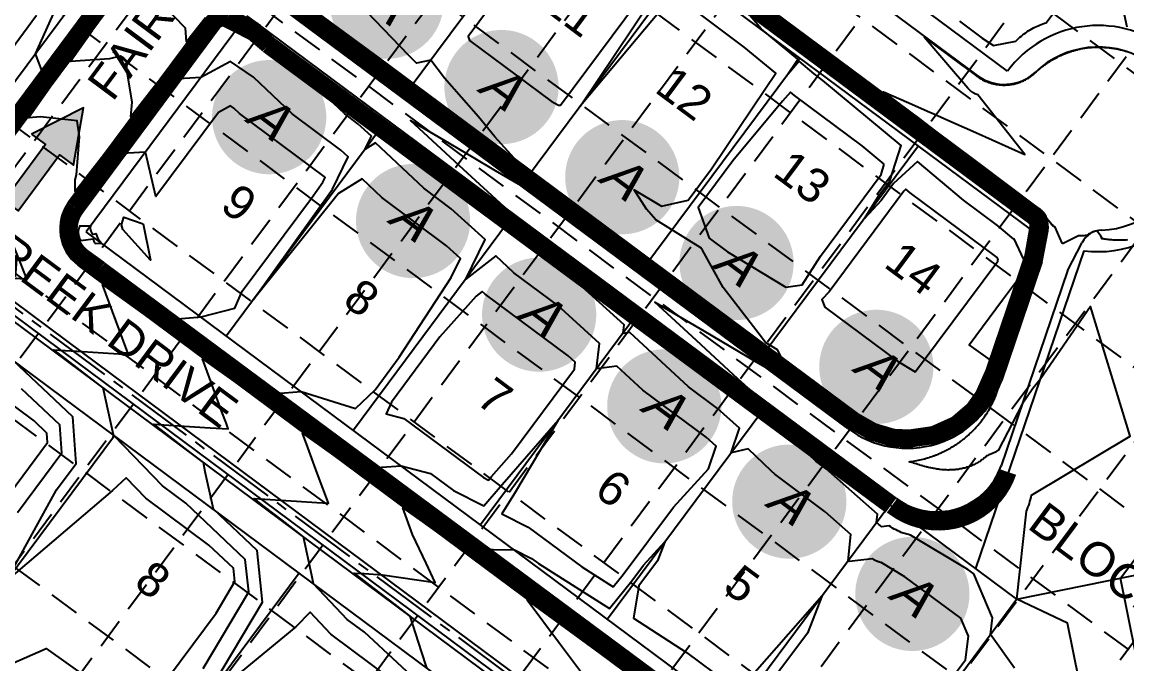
# Model space of a CAD drawing. Header units: feet. Extents: x 2260 to 6199, y 3666 to 7344.
# Drawn here: x 4394.9 to 4883.5, y 4626.3 to 4910.2 of the extents above; entities that cross this region are included whole.
import ezdxf
from ezdxf.enums import TextEntityAlignment as Align

# ---------------------------------------------------------------- set-up
doc = ezdxf.new("R2010")
doc.units = ezdxf.units.FT
doc.header["$LTSCALE"] = 40
doc.header["$MEASUREMENT"] = 0
doc.linetypes.add('CENTER2', pattern=[1.125, 0.75, -0.125, 0.125, -0.125])
doc.linetypes.add('HIDDEN', pattern=[0.375, 0.25, -0.125])
doc.layers.get('0').update_dxf_attribs({"linetype": 'CONTINUOUS'})
for name, color, linetype in [('ALTURA LOGO', 4, 'CONTINUOUS'), ('CL-STORM', 4, 'CENTER2'), ('CONTROL', 8, 'CONTINUOUS'), ('EOP-PROP', 4, 'CONTINUOUS'), ('EROSION BLANKETS', 84, 'CONTINUOUS'), ('FLOW-ARROWS', 253, 'CONTINUOUS'), ('GRID', 254, 'HIDDEN'), ('LOT-NOS', 4, 'CONTINUOUS'), ('lots-line', 4, 'CONTINUOUS'), ('PC', 43, 'CONTINUOUS'), ('POND', 5, 'CONTINUOUS'), ('ST-ROW', 2, 'CONTINUOUS'), ('STORM', 3, 'CONTINUOUS'), ('STREET-NAME', 3, 'CONTINUOUS')]:
    doc.layers.add(name, color=color, linetype=linetype)
doc.styles.add('altura', font='ARIAL.TTF', dxfattribs={"oblique": 15})
doc.styles.get("Standard").update_dxf_attribs({"font": 'ARIAL.TTF'})

# ---------------------------------------------------------------- blocks, each defined once
blk = doc.blocks.new('arrow')
blk.add_lwpolyline([(-67.01, -25.36), (-59.33, -25.42), (-59.57, -56.14), (-51.89, -56.2), (-51.65, -25.48), (-43.97, -25.54), (-55.3, -2.41), (-67.01, -25.36)], close=True)
at = {"color": 254}
for points in [[(-43.97, -25.54), (-67.01, -25.36), (-55.3, -2.41), (-67.01, -25.36)], [(-59.57, -56.14), (-51.89, -56.2), (-59.33, -25.42), (-51.65, -25.48)]]:
    blk.add_solid(points, dxfattribs=at)

msp = doc.modelspace()

# ---------------------------------------------------------------- hatches: boundary and pattern name
at = {"layer": 'ALTURA LOGO'}
h = msp.add_hatch(color=42, dxfattribs=at)
edge = h.paths.add_edge_path()
edge.add_ellipse((4556.11, 4919.17), major_axis=(15.08, 20.26), ratio=1, start_angle=-89.9995, end_angle=90.0005)
edge.add_ellipse((4556.11, 4919.17), major_axis=(15.08, 20.26), ratio=1, start_angle=89.9999, end_angle=269.9999)
h.paths.add_polyline_path([(4531.65, 4924.42), (4567.83, 4897.48), (4581.2, 4915.44), (4545.02, 4942.38)], flags=24)
h = msp.add_hatch(color=42, dxfattribs=at)
edge = h.paths.add_edge_path()
edge.add_ellipse((4606.91, 4881.43), major_axis=(15.08, 20.26), ratio=1, start_angle=-89.9995, end_angle=90.0005)
edge.add_ellipse((4606.91, 4881.43), major_axis=(15.08, 20.26), ratio=1, start_angle=89.9999, end_angle=269.9999)
h.paths.add_polyline_path([(4582.45, 4886.67), (4618.63, 4859.74), (4632, 4877.7), (4595.82, 4904.63)], flags=24)
h = msp.add_hatch(color=42, dxfattribs=at)
edge = h.paths.add_edge_path()
edge.add_ellipse((4504.18, 4868.12), major_axis=(15.08, 20.26), ratio=1, start_angle=269.9984, end_angle=449.9984)
edge.add_ellipse((4504.18, 4868.12), major_axis=(15.08, 20.26), ratio=1, start_angle=89.9974, end_angle=269.9974)
h.paths.add_polyline_path([(4479.72, 4873.36), (4515.9, 4846.42), (4529.27, 4864.39), (4493.09, 4891.32)], flags=24)
h = msp.add_hatch(color=42, dxfattribs=at)
edge = h.paths.add_edge_path()
edge.add_ellipse((4660.3, 4841.58), major_axis=(15.08, 20.26), ratio=1, start_angle=-89.9995, end_angle=90.0005)
edge.add_ellipse((4660.3, 4841.58), major_axis=(15.08, 20.26), ratio=1, start_angle=89.9999, end_angle=269.9999)
h.paths.add_polyline_path([(4635.84, 4846.83), (4672.02, 4819.89), (4685.39, 4837.85), (4649.21, 4864.79)], flags=24)
h = msp.add_hatch(color=42, dxfattribs=at)
edge = h.paths.add_edge_path()
edge.add_ellipse((4567.81, 4822.18), major_axis=(15.08, 20.26), ratio=1, start_angle=-89.9986, end_angle=90.0014)
edge.add_ellipse((4567.81, 4822.18), major_axis=(15.08, 20.26), ratio=1, start_angle=89.997, end_angle=269.997)
h.paths.add_polyline_path([(4543.35, 4827.43), (4579.53, 4800.49), (4592.9, 4818.46), (4556.72, 4845.39)], flags=24)
h = msp.add_hatch(color=42, dxfattribs=at)
edge = h.paths.add_edge_path()
edge.add_ellipse((4710.85, 4803.61), major_axis=(15.08, 20.26), ratio=1, start_angle=-89.9995, end_angle=90.0005)
edge.add_ellipse((4710.85, 4803.61), major_axis=(15.08, 20.26), ratio=1, start_angle=89.9999, end_angle=269.9999)
h.paths.add_polyline_path([(4686.38, 4808.85), (4722.57, 4781.92), (4735.94, 4799.88), (4699.76, 4826.82)], flags=24)
h = msp.add_hatch(color=42, dxfattribs=at)
edge = h.paths.add_edge_path()
edge.add_ellipse((4623.56, 4780.78), major_axis=(15.08, 20.26), ratio=1, start_angle=-89.9995, end_angle=90.0005)
edge.add_ellipse((4623.56, 4780.78), major_axis=(15.08, 20.26), ratio=1, start_angle=89.9999, end_angle=269.9999)
h.paths.add_polyline_path([(4599.09, 4786.02), (4635.27, 4759.09), (4648.65, 4777.05), (4612.46, 4803.98)], flags=24)
h = msp.add_hatch(color=42, dxfattribs=at)
edge = h.paths.add_edge_path()
edge.add_ellipse((4772.65, 4757.69), major_axis=(15.08, 20.26), ratio=1, start_angle=-89.9995, end_angle=90.0005)
edge.add_ellipse((4772.65, 4757.69), major_axis=(15.08, 20.26), ratio=1, start_angle=89.9999, end_angle=269.9999)
h.paths.add_polyline_path([(4748.19, 4762.94), (4784.37, 4736), (4797.74, 4753.97), (4761.56, 4780.9)], flags=24)
h = msp.add_hatch(color=42, dxfattribs=at)
edge = h.paths.add_edge_path()
edge.add_ellipse((4678.88, 4740.23), major_axis=(15.08, 20.26), ratio=1, start_angle=-89.9995, end_angle=90.0005)
edge.add_ellipse((4678.88, 4740.23), major_axis=(15.08, 20.26), ratio=1, start_angle=89.9999, end_angle=269.9999)
h.paths.add_polyline_path([(4654.42, 4745.47), (4690.6, 4718.54), (4703.97, 4736.5), (4667.79, 4763.43)], flags=24)
h = msp.add_hatch(color=42, dxfattribs=at)
edge = h.paths.add_edge_path()
edge.add_ellipse((4734.16, 4698.1), major_axis=(15.08, 20.26), ratio=1, start_angle=-89.9995, end_angle=90.0005)
edge.add_ellipse((4734.16, 4698.1), major_axis=(15.08, 20.26), ratio=1, start_angle=89.9999, end_angle=269.9999)
h.paths.add_polyline_path([(4709.7, 4703.35), (4745.88, 4676.41), (4759.25, 4694.37), (4723.07, 4721.31)], flags=24)
h = msp.add_hatch(color=42, dxfattribs=at)
edge = h.paths.add_edge_path()
edge.add_ellipse((4788.59, 4657.27), major_axis=(15.08, 20.26), ratio=1, start_angle=-89.9995, end_angle=90.0005)
edge.add_ellipse((4788.59, 4657.27), major_axis=(15.08, 20.26), ratio=1, start_angle=89.9999, end_angle=269.9999)
h.paths.add_polyline_path([(4764.13, 4662.52), (4800.31, 4635.58), (4813.68, 4653.54), (4777.5, 4680.48)], flags=24)
at = {"layer": 'POND'}
h = msp.add_hatch(dxfattribs=at)
h.set_pattern_fill('ANSI31', color=256, scale=60, style=0)
edge = h.paths.add_edge_path()
edge.add_line((4863.35, 6262.33), (4832.61, 6283.58))
edge.add_line((4832.61, 6283.58), (4828.95, 6094.85))
edge.add_line((4828.95, 6094.85), (4828.26, 6021.94))
edge.add_line((4828.26, 6021.94), (4847.63, 5898.39))
edge.add_line((4847.63, 5898.39), (4848.09, 5787.7))
edge.add_line((4848.09, 5787.7), (4853.68, 5749.38))
edge.add_line((4853.68, 5749.38), (4869.8, 5688.77))
edge.add_line((4869.8, 5688.77), (4874.38, 5637.74))
edge.add_line((4874.38, 5637.74), (4884.84, 5598.23))
edge.add_line((4884.84, 5598.23), (4879.89, 5563.29))
edge.add_line((4879.89, 5563.29), (4875.07, 5535.8))
edge.add_line((4875.07, 5535.8), (4886.83, 5492.93))
edge.add_line((4886.83, 5492.93), (4883.05, 5458.46))
edge.add_line((4883.05, 5458.46), (4889.3, 5416.55))
edge.add_line((4889.3, 5416.55), (4906.43, 5313.8))
edge.add_line((4906.43, 5313.8), (4892, 5244.12))
edge.add_line((4892, 5244.12), (4898.16, 5209.04))
edge.add_line((4898.16, 5209.04), (4893.39, 5196.19))
edge.add_line((4893.39, 5196.19), (4908.41, 5098.29))
edge.add_line((4908.41, 5098.29), (4924.31, 5022.58))
edge.add_line((4924.31, 5022.58), (4923.27, 4983.4))
edge.add_line((4923.27, 4983.4), (4937.52, 4964.85))
edge.add_line((4937.52, 4964.85), (4969.27, 4921.35))
edge.add_line((4969.27, 4921.35), (4967.62, 4860.73))
edge.add_line((4967.62, 4860.73), (4960.16, 4836.43))
edge.add_line((4960.16, 4836.43), (4955.17, 4822.59))
edge.add_line((4955.17, 4822.59), (4971.99, 4795.47))
edge.add_line((4971.99, 4795.47), (4979.84, 4773.67))
edge.add_line((4979.84, 4773.67), (4989.69, 4738.4))
edge.add_line((4989.69, 4738.4), (4988.66, 4699.21))
edge.add_line((4988.66, 4699.21), (4985.5, 4689.56))
edge.add_line((4985.5, 4689.56), (4978.63, 4658.69))
edge.add_line((4978.63, 4658.69), (4976.82, 4640.05))
edge.add_line((4976.82, 4640.05), (4998.82, 4615.76))
edge.add_line((4998.82, 4615.76), (5014.41, 4588.23))
edge.add_line((5014.41, 4588.23), (5041.93, 4510.34))
edge.add_line((5041.93, 4510.34), (5037.43, 4487.52))
edge.add_line((5037.43, 4487.52), (5039.13, 4428.44))
edge.add_line((5039.13, 4428.44), (5050.17, 4396.85))
edge.add_line((5050.17, 4396.85), (5077.99, 4337.7))
edge.add_line((5077.99, 4337.7), (5172.27, 4069.55))
edge.add_line((5172.27, 4069.55), (5191.8, 4095.13))
edge.add_line((5191.8, 4095.13), (5125.44, 4396.17))
edge.add_line((5125.44, 4396.17), (5117.34, 4487.53))
edge.add_line((5117.34, 4487.53), (5073.41, 4643.97))
edge.add_line((5073.41, 4643.97), (5064.9, 4695.71))
edge.add_line((5064.9, 4695.71), (5032.39, 4796.89))
edge.add_line((5032.39, 4796.89), (5027.79, 4859.49))
edge.add_line((5027.79, 4859.49), (5015.99, 4975.61))
edge.add_line((5015.99, 4975.61), (4999.41, 5007.17))
edge.add_line((4999.41, 5007.17), (4995.84, 5066.28))
edge.add_line((4995.84, 5066.28), (4938.69, 5327.03))
edge.add_line((4938.69, 5327.03), (4957.4, 5595.01))
edge.add_line((4957.4, 5595.01), (4940.45, 5946.72))
edge.add_line((4940.45, 5946.72), (4931.05, 6032.46))
edge.add_line((4931.05, 6032.46), (4906.39, 6095.71))
edge.add_line((4906.39, 6095.71), (4865.82, 6172.04))
edge.add_line((4865.82, 6172.04), (4864.54, 6247.04))

# ---------------------------------------------------------------- linework, layer by layer
at = {"layer": 'CL-STORM', "color": 7}
msp.add_line((4864.9, 4432.17), (3599.76, 5372.55), dxfattribs=at)
at = {"layer": 'EOP-PROP', "color": 7}
for p, q in [((4852.61, 4434.83), (3786.89, 5226.97)), ((4817.32, 4886.56), (4601.43, 5047.03)), ((4844.56, 4827.69), (4582.94, 5022.15)), ((4446.45, 4934.07), (4385.96, 4852.7)), ((4499.12, 4909.39), (4488.88, 4914.86)), ((4760.05, 4730.39), (4506.28, 4919.02)), ((4476.14, 4912), (4415.66, 4830.63)), ((4781.51, 4699.49), (4499.12, 4909.39)), ((4845.87, 4804.07), (4848.42, 4817.84)), ((4857.22, 4800.2), (4863.65, 4812.73)), ((4874.68, 4464.52), (4419.78, 4802.65)), ((4845.87, 4804.07), (4827.95, 4751.51)), ((4857.22, 4800.2), (4827.8, 4713.89))]:
    msp.add_line(p, q, dxfattribs=at)
for centre, radius, start, end in [((4870.81, 4858.64), 40.5, 271.9737, 133.382), ((4829.25, 4902.61), 20, 233.3765, 313.382), ((4431.71, 4818.7), 20, 143.3765, 233.3765), ((4838.59, 4819.67), 10, 349.4893, 53.3765), ((4872.55, 4808.17), 10, 91.9737, 152.8619), ((4786.3, 4765.7), 44, 233.3765, 341.1756), ((4799.41, 4723.57), 30, 233.3765, 341.1756)]:
    msp.add_arc(centre, radius, start, end, dxfattribs=at)
at = {"layer": 'EROSION BLANKETS', "const_width": 8}
for points in [[(4504.77, 4928.71), (4499.58, 4932.08), (4499.68, 4932.64), (4499.56, 4935.23), (4500.37, 4938.23), (4501.72, 4940.06), (4510.52, 4951.09), (4535.13, 4983.97), (4559.14, 5016.71), (4565.08, 5020.73), (4571.05, 5021.76), (4578.15, 5019.97), (4582.07, 5017.56), (4843.15, 4823.66), (4844.34, 4821.49), (4844.39, 4818.65), (4844.19, 4817.66)], [(4249.52, 4934.06), (4362.07, 4851.21), (4366.8, 4849.6), (4373.84, 4848.88), (4377.79, 4850.69), (4380.89, 4853.59), (4384.1, 4856.65), (4443.12, 4936.11), (4444.4, 4938.56), (4444.63, 4940.29), (4443.54, 4941.92), (4442.59, 4942.62)], [(4501.38, 4930.89), (4505.8, 4924.39), (4516.68, 4916.33), (4550.79, 4891.3), (4762.73, 4733.73), (4771.07, 4728.99), (4780.06, 4726.32), (4787.23, 4725.98), (4798, 4727.52), (4808.14, 4732.08), (4815.75, 4738.61), (4820.1, 4744.75), (4824.61, 4754.88), (4841.99, 4806.12), (4844.13, 4818.34)], [(4779.12, 4696.42), (4503.78, 4900.21)], [(4429.14, 4800.7), (4758.08, 4556.68)]]:
    msp.add_lwpolyline(points, dxfattribs=at)
for points in [[(4429.18, 4800.77), (4422.07, 4805.89, -0.415338), (4418.54, 4827.84), (4479.46, 4910.02, -0.347527), (4485.6, 4911.68), (4497.19, 4905.84), (4503.85, 4900.19)], [(4779.68, 4696.5), (4780.82, 4695.66, 0.508148), (4830.7, 4711.24, -34.73745)]]:
    msp.add_lwpolyline(points, format="xyb", dxfattribs=at)
at = {"layer": 'FLOW-ARROWS', "color": 7}
for points in [[(4589.81, 4902.55, 0, 1.67, 0), (4590.95, 4897.68, 0, 0, 0), (4592.64, 4890.48, 0, 0, 0)], [(4659.37, 4898.77, 0, 1.67, 0), (4656.39, 4894.76, 0, 0, 0), (4651.97, 4888.83, 0, 0, 0)], [(4608.27, 4881.47, 0, 1.67, 0), (4603.92, 4883.92, 0, 0, 0), (4597.47, 4887.56, 0, 0, 0)], [(4642.45, 4864.31, 0, 1.67, 0), (4643.59, 4859.44, 0, 0, 0), (4645.29, 4852.24, 0, 0, 0)], [(4630.13, 4858.31, 0, 1.67, 0), (4627.15, 4854.3, 0, 0, 0), (4622.73, 4848.36, 0, 0, 0)], [(4710.6, 4858.43, 0, 1.67, 0), (4707.62, 4854.42, 0, 0, 0), (4703.2, 4848.48, 0, 0, 0)], [(4661.95, 4841.19, 0, 1.67, 0), (4657.59, 4843.65, 0, 0, 0), (4651.15, 4847.28, 0, 0, 0)], [(4694.97, 4825.22, 0, 1.67, 0), (4696.11, 4820.35, 0, 0, 0), (4697.8, 4813.15, 0, 0, 0)], [(4764.37, 4821.49, 0, 1.67, 0), (4761.38, 4817.48, 0, 0, 0), (4756.97, 4811.55, 0, 0, 0)], [(4519.65, 4815.66, 0, 1.67, 0), (4516.58, 4811.71, 0, 0, 0), (4509.78, 4802.96, 0, 0, 0)], [(4714.46, 4802.1, 0, 1.67, 0), (4710.1, 4804.56, 0, 0, 0), (4703.66, 4808.19, 0, 0, 0)], [(4747.35, 4787.49, 0, 1.67, 0), (4748.5, 4782.62, 0, 0, 0), (4750.19, 4775.42, 0, 0, 0)], [(4575.4, 4773.72, 0, 1.67, 0), (4572.33, 4769.77, 0, 0, 0), (4565.52, 4761.02, 0, 0, 0)], [(4658.77, 4767.9, 0, 1.67, 0), (4655.79, 4763.89, 0, 0, 0), (4651.37, 4757.96, 0, 0, 0)], [(4766.85, 4764.38, 0, 1.67, 0), (4762.49, 4766.83, 0, 0, 0), (4756.05, 4770.47, 0, 0, 0)], [(4619.22, 4715.89, 0, 1.67, 0), (4622.29, 4719.84, 0, 0, 0), (4629.09, 4728.59, 0, 0, 0)], [(4717.86, 4730.19, 0, 1.67, 0), (4714.87, 4726.18, 0, 0, 0), (4710.45, 4720.25, 0, 0, 0)], [(4414.46, 4696.89, 0, 1.67, 0), (4411.48, 4692.87, 0, 0, 0), (4403.18, 4681.73, 0, 0, 0)], [(4678.3, 4678.18, 0, 1.67, 0), (4681.37, 4682.13, 0, 0, 0), (4688.18, 4690.88, 0, 0, 0)], [(4773.94, 4687.61, 0, 1.67, 0), (4770.95, 4683.6, 0, 0, 0), (4766.53, 4677.66, 0, 0, 0)], [(4734.38, 4635.6, 0, 1.67, 0), (4737.45, 4639.55, 0, 0, 0), (4744.26, 4648.3, 0, 0, 0)], [(4831.04, 4647.95, 0, 1.67, 0), (4827.97, 4644.01, 0, 0, 0), (4821.16, 4635.25, 0, 0, 0)], [(4494.46, 4632.72, 0, 1.67, 0), (4491.48, 4628.71, 0, 0, 0), (4483.18, 4617.57, 0, 0, 0)]]:
    msp.add_lwpolyline(points, format="xyseb", dxfattribs=at)
at = {"layer": 'GRID', "linetype": 'HIDDEN', "ltscale": 1.35}
for p, q in [((2866.11, 6385.31), (5468.54, 4456.14)), ((2834.99, 6343.33), (5437.43, 4414.16)), ((2803.88, 6301.36), (5406.31, 4372.19)), ((2772.76, 6259.38), (5375.2, 4330.21)), ((2742.34, 6220.32), (5344.78, 4291.15)), ((2710.53, 6175.43), (5312.96, 4246.26)), ((2679.42, 6133.46), (5281.85, 4204.29)), ((2648.3, 6091.49), (5250.73, 4162.31)), ((2617.18, 6049.51), (5219.62, 4120.34)), ((2586.07, 6007.54), (5188.5, 4078.36)), ((5240.5, 5991.04), (4151.32, 4521.73)), ((5282.48, 5959.92), (4193.29, 4490.62)), ((5324.45, 5928.8), (4235.27, 4459.5)), ((5366.43, 5897.69), (4277.24, 4428.39)), ((5408.4, 5866.57), (4319.22, 4397.27)), ((5450.38, 5835.46), (4361.19, 4366.16)), ((5492.35, 5804.34), (4403.17, 4335.04)), ((5534.33, 5773.23), (4445.14, 4303.92)), ((5576.3, 5742.11), (4487.11, 4272.81)), ((5618.28, 5710.99), (4529.09, 4241.69)), ((5660.25, 5679.88), (4571.06, 4210.58))]:
    msp.add_line(p, q, dxfattribs=at)
at = {"layer": 'lots-line', "color": 7}
for p, q in [((4634.25, 4972.17), (4565.65, 4879.88)), ((4686.6, 4933.27), (4617.99, 4840.97)), ((4762.44, 4733.6), (4503.85, 4925.81)), ((4834.78, 4654.91), (4491.92, 4909.76)), ((4738.94, 4894.36), (4670.34, 4802.06)), ((4553.88, 4863.71), (4485.28, 4771.41)), ((4791.28, 4855.45), (4722.68, 4763.15)), ((4610.06, 4821.95), (4541.46, 4729.65)), ((4845.44, 4815.2), (4824.16, 4752.8)), ((4864.47, 4809.04), (4816.54, 4668.47)), ((4666.24, 4780.19), (4597.64, 4687.89)), ((4722.42, 4738.43), (4653.82, 4646.13)), ((4435.75, 4727.24), (4357.5, 4621.97)), ((4778.6, 4696.67), (4710, 4604.37)), ((4834.78, 4654.91), (4958.05, 4679.9)), ((4517.45, 4666.51), (4439.33, 4561.41)), ((4834.78, 4654.91), (4766.18, 4562.62))]:
    msp.add_line(p, q, dxfattribs=at)
msp.add_arc((4786.3, 4765.7), 40, 233.3765, 341.1756, dxfattribs=at)
at = {"layer": 'PC', "color": 43, "flags": 128}
for points, elevation in [([(4883.59, 4907.98), (4873.15, 4956.58), (4865.96, 5030.83), (4853.42, 5040.15), (4848.76, 5037.81), (4851.53, 5045.03), (4840.38, 5053.32), (4822.76, 5111.79), (4824, 5171.05)], 545), ([(4628.64, 4952.34), (4628.17, 4951.78), (4625.25, 4948.28), (4592.17, 4903.77), (4592.82, 4902.04), (4628.93, 4875.2), (4632.07, 4873.38), (4633.07, 4873.37), (4667.07, 4919.12), (4668.75, 4921.61), (4669.05, 4922.07), (4668.49, 4922.54), (4629.54, 4951.49), (4628.64, 4952.34)], 548), ([(4558.14, 4619.64), (4531.38, 4639.53), (4522.32, 4649.17), (4515.91, 4642.73), (4474.2, 4608.32), (4501.24, 4653.64), (4498.84, 4676.48), (4479.55, 4694.68), (4475.95, 4711.33), (4475.07, 4715.45), (4473.17, 4716.92), (4469.72, 4719.58), (4459.1, 4727.78), (4453.24, 4732.3), (4462.06, 4731.76), (4478.06, 4730.79), (4486.1, 4730.3), (4485.11, 4732.99), (4483.31, 4737.86), (4477.77, 4752.9), (4474.72, 4761.19), (4491.65, 4749.08), (4497.14, 4745.15), (4511.02, 4746.26), (4518.32, 4746.85), (4542.34, 4739.31), (4550.98, 4747.49), (4561.72, 4761.94), (4584.67, 4797.21), (4588.77, 4805.65), (4582.61, 4811.27), (4554.01, 4832.53), (4545.24, 4840.8), (4534.78, 4834.29), (4497.21, 4787.46), (4532.16, 4836.24), (4539.18, 4850.59), (4535.93, 4853.56), (4514.32, 4869.62), (4497.3, 4885.73), (4487.15, 4892.75), (4474, 4885.65), (4459.35, 4884.71), (4455.71, 4884.52), (4452.28, 4880.13), (4443, 4868.26), (4443.54, 4874.73), (4441.44, 4888.18), (4441.06, 4893.04), (4439.9, 4894.25), (4438.4, 4895.02), (4433.64, 4893.98), (4416.34, 4892.73), (4417.87, 4894.94), (4422.8, 4902.04), (4426.02, 4906.59), (4425.16, 4910.12), (4421.83, 4924.42)], 550), ([(4809.42, 4910.54), (4819.53, 4903.03), (4824.52, 4899.78), (4834.34, 4901.75), (4834.93, 4902.33), (4835.54, 4902.9), (4836.16, 4903.46), (4836.79, 4903.99), (4837.43, 4904.51), (4838.08, 4905), (4838.73, 4905.48), (4839.39, 4905.93), (4840.06, 4906.37), (4840.73, 4906.79), (4841.41, 4907.18), (4842.1, 4907.56), (4842.79, 4907.92), (4843.48, 4908.26), (4844.18, 4908.57), (4844.88, 4908.87), (4845.59, 4909.15), (4846.29, 4909.4), (4847, 4909.64), (4847.71, 4909.86), (4860.72, 4927.36)], 546), ([(4862.36, 4618.83), (4857.19, 4644.36), (4834.78, 4654.91), (4839, 4693.85), (4839.37, 4694.66), (4839.71, 4695.5), (4840.03, 4696.36), (4840.32, 4697.24), (4840.6, 4698.14), (4840.85, 4699.07), (4841.07, 4700.01), (4841.27, 4700.97), (4884.9, 4727.01), (4867.36, 4784.39), (4845.04, 4752.07), (4841.86, 4748.06), (4837.13, 4741.24), (4826.46, 4720.66), (4826.2, 4720.49), (4825.93, 4720.33), (4825.64, 4720.16), (4825.34, 4720), (4825.02, 4719.83), (4824.68, 4719.66), (4824.33, 4719.5), (4823.96, 4719.33), (4823.57, 4719.17), (4823.3, 4719.06), (4822.86, 4718.89), (4822.4, 4718.72), (4821.91, 4718.55), (4821.4, 4718.39), (4821.18, 4718.04), (4820.89, 4717.61), (4820.35, 4717.45), (4820.05, 4717.05), (4819.74, 4716.67), (4819.16, 4716.52), (4818.85, 4716.16), (4818.52, 4715.81), (4817.92, 4715.68), (4817.59, 4715.36), (4817.25, 4715.05), (4816.62, 4714.94), (4816.28, 4714.65), (4815.93, 4714.38), (4815.27, 4714.29), (4814.93, 4714.04), (4814.58, 4713.8), (4813.89, 4713.73), (4813.55, 4713.51), (4813.2, 4713.31), (4812.49, 4713.26), (4812.14, 4713.07), (4811.8, 4712.91), (4811.06, 4712.87), (4810.72, 4712.72), (4810.39, 4712.59), (4809.62, 4712.57), (4809.29, 4712.45), (4808.97, 4712.34), (4808.18, 4712.35), (4807.87, 4712.26), (4807.55, 4712.18), (4806.75, 4712.21), (4806.44, 4712.14), (4806.14, 4712.08), (4805.32, 4712.13), (4805.03, 4712.09), (4804.74, 4712.06), (4804.45, 4712.03), (4803.63, 4712.1), (4803.36, 4712.09), (4803.09, 4712.08), (4802.25, 4712.17), (4802, 4712.18), (4801.75, 4712.19), (4800.9, 4712.3), (4800.75, 4712.31), (4800.52, 4712.33), (4800.13, 4712.38), (4799.91, 4712.41), (4799.31, 4712.51), (4799.11, 4712.54), (4798.9, 4712.57), (4798.31, 4712.68), (4798.12, 4712.72), (4797.51, 4712.83), (4797.33, 4712.87), (4796.72, 4712.99), (4796.56, 4713.03), (4796.4, 4713.08), (4795.79, 4713.21), (4795.64, 4713.26), (4795.02, 4713.39), (4794.89, 4713.44), (4794.76, 4713.5), (4794.14, 4713.63), (4794.02, 4713.68), (4793.4, 4713.83), (4793.3, 4713.88), (4793.2, 4713.93), (4792.58, 4714.08), (4792.49, 4714.13), (4791.86, 4714.28), (4791.78, 4714.33), (4791.15, 4714.49), (4791.09, 4714.53), (4791.02, 4714.57), (4790.39, 4714.73), (4790.34, 4714.77), (4789.71, 4714.94), (4789.67, 4714.97), (4789.02, 4715.14), (4789, 4715.17), (4788.97, 4715.19), (4788.33, 4715.36), (4788.31, 4715.38), (4787.66, 4715.56), (4787.66, 4715.56), (4787.13, 4715.71), (4787.7, 4715.79), (4787.71, 4715.79), (4788.41, 4715.89), (4788.43, 4715.89), (4789.12, 4716), (4789.14, 4716), (4789.82, 4716.12), (4789.85, 4716.13), (4790.52, 4716.25), (4790.56, 4716.26), (4791.22, 4716.39), (4791.27, 4716.4), (4791.92, 4716.54), (4791.97, 4716.56), (4792.61, 4716.7), (4792.67, 4716.72), (4793.3, 4716.88), (4793.37, 4716.89), (4793.98, 4717.06), (4794.06, 4717.08), (4794.66, 4717.25), (4794.75, 4717.27), (4795.34, 4717.44), (4795.43, 4717.47), (4796.01, 4717.65), (4796.11, 4717.69), (4796.68, 4717.87), (4796.79, 4717.91), (4797.35, 4718.1), (4797.46, 4718.14), (4798.01, 4718.34), (4798.13, 4718.38), (4798.66, 4718.58), (4798.79, 4718.63), (4799.13, 4718.76), (4799.26, 4718.82), (4800, 4719.12), (4800.21, 4719.21), (4800.93, 4719.52), (4801.15, 4719.62), (4801.84, 4719.93), (4802.08, 4720.05), (4802.75, 4720.37), (4802.99, 4720.49), (4803.64, 4720.82), (4803.9, 4720.96), (4804.52, 4721.29), (4804.79, 4721.44), (4805.39, 4721.78), (4805.67, 4721.94), (4806.25, 4722.28), (4806.54, 4722.46), (4807.09, 4722.8), (4807.4, 4723), (4807.93, 4723.34), (4808.24, 4723.55), (4808.74, 4723.89), (4809.07, 4724.12), (4809.55, 4724.46), (4809.88, 4724.71), (4810.34, 4725.04), (4810.68, 4725.31), (4811.12, 4725.64), (4811.46, 4725.92), (4811.88, 4726.26), (4812.23, 4726.56), (4812.63, 4726.88), (4812.99, 4727.2), (4813.36, 4727.53), (4813.72, 4727.86), (4814.07, 4728.18), (4814.45, 4728.54), (4814.78, 4728.85), (4815.15, 4729.23), (4815.36, 4729.43), (4815.64, 4729.72), (4816.03, 4730.13), (4816.3, 4730.41), (4816.72, 4730.87), (4816.97, 4731.14), (4817.39, 4731.62), (4817.63, 4731.89), (4818.05, 4732.4), (4818.27, 4732.65), (4818.69, 4733.19), (4818.89, 4733.43), (4819.32, 4733.99), (4819.5, 4734.23), (4819.93, 4734.81), (4820.09, 4735.04), (4820.52, 4735.65), (4820.67, 4735.86), (4820.81, 4736.07), (4821.22, 4736.7), (4821.35, 4736.9), (4821.77, 4737.56), (4821.88, 4737.74), (4822.29, 4738.43), (4822.39, 4738.59), (4822.79, 4739.31), (4822.88, 4739.46), (4823.28, 4740.21), (4823.35, 4740.34), (4823.74, 4741.12), (4823.81, 4741.23), (4824.19, 4742.04), (4824.24, 4742.14), (4824.29, 4742.24), (4824.66, 4743.06), (4824.69, 4743.14), (4825.05, 4743.99), (4825.08, 4744.05), (4825.43, 4744.93), (4825.45, 4744.98), (4825.78, 4745.88), (4825.79, 4745.91), (4826.12, 4746.85), (4826.12, 4746.86), (4826.26, 4747.28), (4826.28, 4747.83), (4826.28, 4747.88), (4826.28, 4747.94), (4826.3, 4748.95), (4826.3, 4749.12), (4826.3, 4750.01), (4826.28, 4750.74), (4826.26, 4751.06), (4826.24, 4751.69), (4826.21, 4752.11), (4826.2, 4752.75), (4826.18, 4753.41), (4826.11, 4758.52), (4813.78, 4767.48), (4828.45, 4787.36), (4835.9, 4797.37), (4837.11, 4802.2), (4837.83, 4805.11), (4833.54, 4814.3), (4833.41, 4814.2), (4826.19, 4820.22), (4811.23, 4831.34), (4790.88, 4848.57), (4780.26, 4838.73), (4774.75, 4831.32), (4767.42, 4823.35), (4774.12, 4833.95), (4778.59, 4839.97), (4783.57, 4855.61), (4749.07, 4884.36), (4745.1, 4887.31), (4738.53, 4892.89), (4732.77, 4886.05), (4737.9, 4893.69), (4721.74, 4907.15), (4709.01, 4922.3)], 546), ([(4474.92, 4624.32), (4495.12, 4658.18), (4493.61, 4672.56), (4467.32, 4697.37), (4457.01, 4705.03), (4435.8, 4727.05), (4435.17, 4726.46), (4435.3, 4727.57), (4434.15, 4732.9), (4430.82, 4748.34), (4430.36, 4748.69), (4429.54, 4749.33), (4408.99, 4765.19), (4421.68, 4764.42), (4439.93, 4763.31), (4441.17, 4763.23), (4441.85, 4763.19), (4441.62, 4763.83), (4441.19, 4765), (4434.86, 4782.15), (4430.47, 4794.08), (4451.58, 4778.98), (4452.89, 4778.04), (4455.09, 4778.21), (4474.07, 4779.74), (4488.96, 4783.58), (4492.27, 4791.13), (4522.86, 4832.29), (4527.94, 4839.38), (4528.96, 4841.46), (4528.49, 4841.89), (4491.05, 4869.72), (4488.57, 4872.06), (4487.1, 4873.08), (4481.74, 4870.19), (4454.11, 4833.02), (4449.47, 4852.65), (4441.68, 4852.12), (4431.1, 4851.4), (4422.28, 4840.13), (4420.89, 4838.34), (4418.42, 4835.19), (4418.37, 4840.47), (4419, 4842.57), (4420.38, 4859.36), (4419.27, 4866.49), (4403.09, 4868.21), (4397.83, 4867.83), (4403.56, 4876.07), (4406.69, 4880.58), (4401.14, 4895.31), (4400.82, 4896.15), (4409.53, 4915.36)], 551), ([(4476.01, 4912.11), (4467.62, 4901.38), (4467.14, 4907.53), (4457.32, 4917.69)], 549), ([(4677.25, 4915.29), (4641.86, 4873.07), (4672.57, 4918.77)], 547), ([(4833.77, 4624.51), (4823.18, 4639.31), (4824.07, 4646.72), (4815.84, 4666.11), (4813.19, 4668.08), (4787.7, 4683.31), (4786.9, 4683.49), (4786.1, 4683.7), (4785.3, 4683.94), (4784.5, 4684.21), (4783.71, 4684.5), (4782.93, 4684.83), (4782.15, 4685.18), (4781.37, 4685.56), (4780.61, 4685.97), (4779.85, 4686.41), (4779.11, 4686.88), (4778.37, 4687.37), (4775.01, 4687), (4774.37, 4687.48), (4773.74, 4687.99), (4773.15, 4688.51), (4772.79, 4688.85), (4773.17, 4692.51), (4750.42, 4712.66), (4745.85, 4716.05), (4743.03, 4718.76), (4722.78, 4738.16), (4722.71, 4738.27), (4716.16, 4748.06), (4709.56, 4754.16), (4693.14, 4769.33), (4674.71, 4786.35), (4696.32, 4773.61), (4715.58, 4762.26), (4719.23, 4760.11), (4723.32, 4757.7), (4731.67, 4755.14), (4734.71, 4754.21), (4728.95, 4765.27), (4723.63, 4768.51), (4720.78, 4772.19), (4704.86, 4792.71), (4695.81, 4809.26), (4695.01, 4810.39), (4675.11, 4822.78), (4671.06, 4827.45), (4665.62, 4835.99), (4677.64, 4828.8), (4689.47, 4831.45), (4699.7, 4845.21), (4723.68, 4880.78), (4728.19, 4887.5), (4714.27, 4899.07), (4692.34, 4915.37)], 547), ([(4383.88, 4889.71), (4401.32, 4913.17)], 552), ([(4575.55, 4613.3), (4546.31, 4640.29), (4538.64, 4645.99), (4523.79, 4661.79), (4523.02, 4665.36), (4519.31, 4682.56), (4515.97, 4685.14), (4509.91, 4689.82), (4501.9, 4696), (4497.49, 4699.41), (4516.19, 4698.27), (4525.32, 4697.72), (4530.35, 4697.41), (4525.44, 4710.72), (4521.27, 4722.06), (4518.96, 4728.3), (4531.72, 4719.17), (4541.39, 4712.26), (4553.92, 4713.26), (4562.57, 4713.96), (4575.59, 4710.53), (4585.65, 4703.05), (4599.1, 4696.16), (4607.21, 4705.7), (4631.94, 4734.04), (4612.65, 4701.65), (4607.1, 4692.68), (4618.77, 4686.85), (4642.39, 4669.29), (4656.36, 4660.45), (4660.78, 4665.88), (4682.94, 4695.69), (4698.45, 4712.63), (4701.78, 4722.63), (4697.47, 4726.53), (4669.45, 4747.35), (4657.98, 4758.02), (4648.92, 4756.8), (4648.89, 4756.84), (4650.29, 4767.98), (4631.62, 4784.98), (4612.36, 4799.3), (4604.36, 4806.84), (4591.16, 4796.51), (4599.65, 4813.98), (4584.69, 4827.62), (4572.56, 4836.64), (4551.25, 4856.74), (4546.5, 4853.78), (4549.41, 4859.71), (4543.37, 4865.23), (4537.59, 4869.53), (4506.62, 4898.83), (4506.59, 4898.89), (4506.14, 4899.55), (4503.14, 4904.12), (4500, 4908.74), (4499.33, 4909.36), (4499.19, 4909.48), (4499.09, 4909.57), (4494.29, 4912.95)], 549), ([(4804.16, 4617.45), (4812.12, 4628.15), (4813.37, 4638.52), (4809.98, 4646.51), (4785.28, 4664.87), (4774.79, 4671.14), (4774.46, 4671.21), (4774.13, 4671.3), (4773.8, 4671.39), (4773.47, 4671.5), (4773.14, 4671.63), (4772.82, 4671.76), (4772.5, 4671.91), (4772.18, 4672.06), (4771.87, 4672.23), (4771.55, 4672.41), (4771.25, 4672.61), (4770.94, 4672.81), (4760.6, 4671.65), (4760.5, 4671.73), (4760.39, 4671.81), (4760.29, 4671.9), (4760.23, 4671.96), (4761.43, 4683.53), (4750.06, 4693.6), (4727.71, 4710.21), (4726.3, 4711.57), (4716, 4721.43), (4708.52, 4719.72), (4712.12, 4730.54), (4702.41, 4739.31), (4689.53, 4748.88), (4663.73, 4772.89), (4660.79, 4772.49), (4660.64, 4772.65), (4661.09, 4776.25), (4626.86, 4807.42), (4624.99, 4808.81), (4614.7, 4818.5), (4613.49, 4820.31), (4608.08, 4828.4), (4590.16, 4844.96), (4566.63, 4866.69), (4581.22, 4858.09), (4594.22, 4850.42), (4604.12, 4844.58), (4615.24, 4838.03), (4623.27, 4835.57), (4626.63, 4834.55), (4620.77, 4841.91), (4619.61, 4843.15), (4618.29, 4843.68), (4604, 4859.34), (4596.79, 4868.23), (4581.68, 4885.29), (4575.68, 4893.37), (4569.36, 4891.94), (4565.79, 4895.53), (4547.56, 4914.48)], 548), ([(4883.76, 4813.82), (4882.97, 4813.76), (4882.59, 4813.74), (4881.83, 4813.7), (4881.43, 4813.69), (4881, 4813.7), (4880.27, 4813.68), (4879.56, 4813.67), (4879.11, 4813.69), (4878.63, 4813.72), (4877.96, 4813.73), (4877.32, 4813.76), (4876.82, 4813.8), (4876.29, 4813.86), (4875.68, 4813.9), (4875.13, 4813.97), (4874.56, 4814.03), (4874.01, 4814.09), (4873.44, 4814.18), (4873.01, 4814.26), (4872.42, 4814.37), (4872.34, 4814.78), (4871.86, 4815.51), (4870.79, 4817.04), (4870.19, 4817.88), (4869.65, 4817.76), (4869.6, 4817.75), (4868.77, 4817.48), (4868.61, 4817.43), (4867.95, 4817.14), (4867.66, 4817), (4867.19, 4816.73), (4866.76, 4816.47), (4866.51, 4816.3), (4866.01, 4815.92), (4865.91, 4815.9), (4865.89, 4815.9), (4865.13, 4815.72), (4864.98, 4815.75), (4864.36, 4815.58), (4864.11, 4815.64), (4863.86, 4815.7), (4863.27, 4815.57), (4862.94, 4815.66), (4862.51, 4815.56), (4862.12, 4815.68), (4855.21, 4812.24), (4855.11, 4812.28), (4855.02, 4812.32), (4855.02, 4812.31), (4855.01, 4812.32), (4854.92, 4812.36), (4854.82, 4812.41), (4851.71, 4819.42), (4851.33, 4819.6), (4851.24, 4819.76), (4850.87, 4819.94), (4850.65, 4820.35), (4850.33, 4820.51), (4850.06, 4820.99), (4849.79, 4821.13), (4849.45, 4821.67), (4849.25, 4821.78), (4848.82, 4822.4), (4848.71, 4822.47), (4848.2, 4823.15), (4848.19, 4823.19), (4848.18, 4823.21), (4847.81, 4824.04), (4847.58, 4824.43), (4847.21, 4825.06), (4846.94, 4825.44), (4846.37, 4826.15), (4846.14, 4826.42), (4845.95, 4826.59), (4845.11, 4827.36), (4844.97, 4827.47), (4844.6, 4827.75), (4842.59, 4829.26), (4832.43, 4836.89), (4815.76, 4849.4), (4799.04, 4861.96), (4793.94, 4865.8), (4792.45, 4866.92), (4775.86, 4879.38), (4786.96, 4874.45), (4795.29, 4870.75), (4798.04, 4869.53), (4803.02, 4867.32), (4816.61, 4861.28), (4838.31, 4851.65), (4817.48, 4878.06), (4817.1, 4878.17), (4816.71, 4878.31), (4816.31, 4878.47), (4815.91, 4878.67), (4815.51, 4878.9), (4815.11, 4879.16), (4814.7, 4879.45), (4814.3, 4879.77), (4813.9, 4880.13), (4813.5, 4880.52), (4813.14, 4880.92), (4809.58, 4885.05), (4807.62, 4887.33), (4793.75, 4903.46), (4810.47, 4891.16), (4811.97, 4890.06), (4817.11, 4886.27), (4817.34, 4886.12), (4817.88, 4885.73), (4818.14, 4885.57), (4818.74, 4885.19), (4819.02, 4885.04), (4819.63, 4884.69), (4820.25, 4884.38), (4820.54, 4884.24), (4820.84, 4884.1), (4821.47, 4883.83), (4821.79, 4883.71), (4822.42, 4883.47), (4823.05, 4883.26), (4823.39, 4883.15), (4823.74, 4883.06), (4824.37, 4882.89), (4825, 4882.75), (4825.36, 4882.67), (4825.74, 4882.61), (4826.36, 4882.51), (4826.98, 4882.44), (4827.37, 4882.4), (4827.77, 4882.37), (4828.38, 4882.33), (4828.79, 4882.33), (4829.4, 4882.32), (4829.82, 4882.33), (4830.41, 4882.36), (4830.99, 4882.41), (4831.42, 4882.44), (4831.86, 4882.5), (4832.43, 4882.58), (4832.98, 4882.69), (4833.42, 4882.77), (4833.96, 4882.9), (4834.41, 4883.01), (4834.93, 4883.16), (4835.38, 4883.3), (4835.83, 4883.45), (4836.34, 4883.63), (4836.82, 4883.83), (4837.27, 4884.01), (4837.72, 4884.22), (4838.19, 4884.44), (4838.64, 4884.68), (4839.09, 4884.91), (4839.53, 4885.18), (4839.96, 4885.43), (4840.36, 4885.7), (4840.8, 4885.99), (4841.18, 4886.28), (4841.61, 4886.59), (4841.97, 4886.89), (4842.39, 4887.24), (4842.73, 4887.54), (4843.14, 4887.91), (4843.32, 4888.08), (4843.54, 4888.29), (4843.86, 4888.58), (4844.28, 4888.96), (4844.59, 4889.23), (4845.03, 4889.61), (4845.35, 4889.87), (4845.8, 4890.24), (4846.28, 4890.61), (4846.59, 4890.85), (4847.08, 4891.22), (4847.39, 4891.44), (4847.9, 4891.8), (4848.2, 4892.02), (4848.5, 4892.22), (4849.03, 4892.57), (4849.33, 4892.76), (4849.87, 4893.1), (4850.17, 4893.28), (4850.72, 4893.61), (4851.02, 4893.78), (4851.59, 4894.1), (4852.19, 4894.42), (4852.47, 4894.57), (4852.75, 4894.71), (4853.36, 4895.02), (4853.99, 4895.31), (4854.26, 4895.44), (4854.53, 4895.56), (4855.17, 4895.84), (4855.84, 4896.12), (4856.1, 4896.22), (4856.35, 4896.32), (4857.03, 4896.58), (4857.28, 4896.67), (4857.97, 4896.91), (4858.68, 4897.14), (4858.91, 4897.22), (4859.15, 4897.29), (4859.87, 4897.51), (4860.09, 4897.57), (4860.83, 4897.77), (4861.59, 4897.96), (4861.8, 4898.01), (4862.57, 4898.18), (4862.77, 4898.23), (4862.97, 4898.27), (4863.75, 4898.42), (4863.94, 4898.45), (4864.73, 4898.59), (4864.92, 4898.61), (4865.72, 4898.73), (4865.89, 4898.75), (4866.71, 4898.85), (4866.88, 4898.86), (4867.71, 4898.94), (4867.86, 4898.95), (4868.7, 4899.01), (4869.56, 4899.05), (4869.7, 4899.06), (4869.83, 4899.06), (4870.7, 4899.08), (4871.58, 4899.07), (4871.7, 4899.07), (4872.59, 4899.05), (4872.69, 4899.04), (4873.6, 4898.99), (4873.69, 4898.99), (4874.6, 4898.92), (4874.69, 4898.91), (4875.61, 4898.82), (4875.68, 4898.81), (4875.75, 4898.8), (4876.67, 4898.68), (4876.73, 4898.67), (4877.66, 4898.53), (4877.71, 4898.52), (4878.64, 4898.35), (4879.59, 4898.16), (4879.62, 4898.15), (4879.65, 4898.14), (4880.6, 4897.93), (4880.62, 4897.92), (4881.56, 4897.68), (4881.58, 4897.67), (4882.53, 4897.41), (4882.86, 4897.3), (4883.51, 4897.26)], 545), ([(4776.19, 4847.27), (4766.34, 4855.49), (4736.54, 4877.64), (4734.66, 4879.23), (4731.24, 4875.16), (4709.17, 4848.84), (4693.83, 4828.21), (4698.79, 4814.56), (4706.81, 4808.59), (4732.69, 4792.98), (4739.9, 4793.97), (4747.93, 4806.69), (4774.77, 4842.8), (4776.19, 4847.27)], 547), ([(4751.75, 4790.91), (4748.61, 4787.49), (4749.86, 4784.07), (4781.96, 4760.21), (4789.89, 4755.43), (4793.11, 4759.79), (4826.33, 4804.48), (4826.44, 4804.92), (4826.5, 4805.19), (4826.11, 4806.02), (4826.1, 4806.01), (4825.45, 4806.56), (4787.61, 4834.69), (4785.76, 4836.25), (4784.79, 4835.36), (4751.75, 4790.91)], 547), ([(4367.5, 4798.13), (4396.97, 4796.56), (4385.31, 4825.88)], 552), ([(4448.5, 4820.99), (4451.65, 4804.8), (4439.5, 4818.38), (4438.81, 4820.5), (4439.91, 4823.85), (4448.5, 4820.99)], 551), ([(4425.64, 4817.34), (4425.53, 4817.6), (4425.44, 4817.85), (4425.36, 4818.1), (4425.3, 4818.33), (4425.26, 4818.55), (4425.23, 4818.77), (4425.21, 4818.97), (4425.2, 4819.17), (4425.21, 4819.35), (4425.23, 4819.53), (4425.25, 4819.69), (4425.29, 4819.85), (4420.36, 4819.89), (4420.24, 4819.64), (4420.13, 4819.37), (4420.04, 4819.1), (4419.96, 4818.83), (4419.89, 4818.54), (4419.83, 4818.25), (4419.79, 4817.95), (4419.76, 4817.65), (4419.75, 4817.34), (4419.75, 4817.03), (4419.77, 4816.72), (4419.81, 4816.4), (4419.86, 4816.08), (4419.93, 4815.76), (4420.01, 4815.44), (4420.11, 4815.13), (4420.23, 4814.81), (4420.36, 4814.49), (4420.52, 4814.18), (4420.68, 4813.87), (4420.87, 4813.57), (4426.32, 4814.33), (4426.37, 4814.01), (4426.41, 4813.95), (4426.46, 4813.88), (4426.53, 4813.56), (4426.61, 4813.26), (4426.67, 4813.17), (4426.74, 4813.09), (4426.84, 4812.79), (4426.92, 4812.69), (4427.23, 4812.42), (4427.27, 4812.22), (4429.29, 4812.36), (4430.09, 4812.42), (4429.83, 4812.63), (4428.65, 4813.94), (4427.87, 4816.39), (4427.61, 4816.56), (4427.59, 4816.58), (4427.51, 4816.56), (4426.41, 4816.26), (4426.28, 4816.25), (4426.27, 4816.25), (4426.26, 4816.24), (4426.25, 4816.24), (4426.24, 4816.24), (4426.09, 4816.49), (4425.91, 4816.78), (4425.77, 4817.06), (4425.64, 4817.34)], 552), ([(4595.75, 4788.98), (4579.68, 4771.02), (4558.2, 4742.12), (4555.89, 4736.95), (4563.78, 4734.87), (4598.89, 4708.77), (4601.13, 4707.62), (4602.49, 4709.21), (4611.28, 4719.28), (4639.12, 4756.74), (4639.49, 4759.72), (4636.38, 4762.55), (4599.73, 4789.79), (4598.4, 4791.05), (4595.75, 4788.98)], 550), ([(4400.25, 4733.76), (4368.27, 4757.53), (4366.89, 4758.98), (4365.38, 4760.56), (4362.37, 4763.7), (4355.97, 4761.61), (4322.48, 4733.1), (4312.26, 4719.34), (4323.05, 4698.86), (4366.98, 4675.34), (4371.39, 4675.39), (4375.81, 4683.44), (4406.18, 4724.29), (4405.88, 4728.43), (4400.25, 4733.76)], 554), ([(4361.77, 4614.01), (4405.64, 4633.09), (4441.41, 4607.66), (4442.99, 4609.31), (4447.56, 4614.04), (4454.53, 4613.59), (4480.69, 4648.78), (4489.01, 4662.72), (4488.39, 4668.65), (4477.56, 4678.86), (4449.71, 4699.56), (4440.98, 4708.63), (4434.9, 4702.94), (4388.02, 4663.03), (4410.1, 4703.26), (4418.77, 4714.93), (4417.29, 4735.62), (4391.05, 4760.46)], 552), ([(4392.95, 4693.35), (4412.48, 4719.61), (4411.58, 4732.03), (4394.7, 4748.01)], 553), ([(4890.96, 4613.15), (4880.61, 4664.2), (4908.29, 4700.78)], 545), ([(4573.9, 4624.55), (4571.57, 4631.83), (4566.58, 4647.43), (4559.95, 4652.52), (4550.09, 4660.07), (4544.71, 4664.23), (4541.74, 4666.52), (4546.21, 4666.25), (4554.32, 4665.75), (4577.62, 4662.28), (4573.58, 4670.85), (4567.57, 4683.59), (4563.21, 4695.41), (4571.8, 4689.27), (4581.87, 4682.01), (4588.65, 4677.12), (4603.29, 4676.87), (4612.67, 4676.71), (4620.25, 4672.93), (4623.22, 4670.72), (4654.65, 4650.83), (4664.6, 4663.04), (4669.71, 4669.92), (4679.17, 4680.24), (4675.86, 4671.92), (4667.6, 4660.81), (4665.31, 4646.52), (4688.67, 4631.36), (4706.61, 4618.03)], 548), ([(4718.92, 4622.66), (4748.77, 4656.54), (4742.15, 4639.9), (4725.63, 4617.67)], 548), ([(4644.46, 4619.4), (4632.56, 4635.32), (4618.2, 4654.54), (4636.76, 4640.98), (4652.15, 4629.74), (4660.29, 4623.75)], 547)]:
    msp.add_lwpolyline(points, dxfattribs=dict(at, elevation=elevation))
at = {"layer": 'ST-ROW', "color": 7}
for p, q in [((4844.25, 4423.59), (3778.54, 5215.74)), ((4830.68, 4888.47), (4602.28, 5058.24)), ((4845.44, 4815.2), (4572.45, 5018.11)), ((4439.75, 4948.54), (4371.15, 4856.24)), ((4491.92, 4909.76), (4423.32, 4817.46)), ((4883.03, 4475.76), (4423.32, 4817.46))]:
    msp.add_line(p, q, dxfattribs=at)
for start, end in [(53.3765, 143.3765), (262.7126, 323.3765)]:
    msp.add_arc((4870.81, 4858.64), 50, start, end, dxfattribs=at)
at = {"layer": 'STORM', "color": 7}
for p, q in [((4419.28, 4759.74), (3598.01, 5370.19)), ((4422.16, 4763.62), (3609.78, 5367.47)), ((4866.03, 4433.69), (4422.16, 4763.62)), ((4863.15, 4429.81), (4419.28, 4759.74))]:
    msp.add_line(p, q, dxfattribs=at)

# ---------------------------------------------------------------- block references
at = {"layer": 'CONTROL', "rotation": 323.9419776378437}
msp.add_blockref('arrow', (4468.21, 4841.6), dxfattribs=at)

# ---------------------------------------------------------------- texts
at = {"layer": 'ALTURA LOGO', "color": 164, "style": 'altura', "oblique": 15, "width": 1.035276}
for p in [(4551.19, 4912.95), (4601.99, 4875.2), (4499.26, 4861.89), (4655.38, 4835.36), (4562.24, 4817.24), (4705.92, 4797.39), (4619.57, 4775.13), (4767.73, 4751.47), (4673.96, 4734.01), (4729.24, 4691.88), (4783.67, 4651.05)]:
    msp.add_text('A', height=16.58, rotation=323.3354, dxfattribs=at).set_placement(p, align=Align.CENTER)
at = {"layer": 'LOT-NOS', "color": 7}
for s, p in [('11', (4637.83, 4915.61)), ('12', (4687.87, 4878.69)), ('13', (4740.14, 4841.6)), ('9', (4490.94, 4830.23)), ('14', (4789.19, 4801.33)), ('8', (4545.2, 4788.33)), ('7', (4604.04, 4744.53)), ('6', (4656.37, 4704.08)), ('8', (4452.87, 4663.56)), ('5', (4713.28, 4661.71))]:
    msp.add_text(s, height=15, rotation=323.3354, dxfattribs=at).set_placement(p, align=Align.MIDDLE_CENTER)
msp.add_text('BLOCK 12', height=15, rotation=323.3354, dxfattribs=at).set_placement((4838.84, 4686.7))
at = {"layer": 'STREET-NAME', "color": 7}
for s, rotation, p in [('FAIR OAKS LANE', 53.3765, (4434.94, 4874.51)), ('HIDDEN CREEK DRIVE', 323.3765, (4299.72, 4866))]:
    msp.add_text(s, height=15, rotation=rotation, dxfattribs=at).set_placement(p)

doc.saveas('drawing.dxf')
